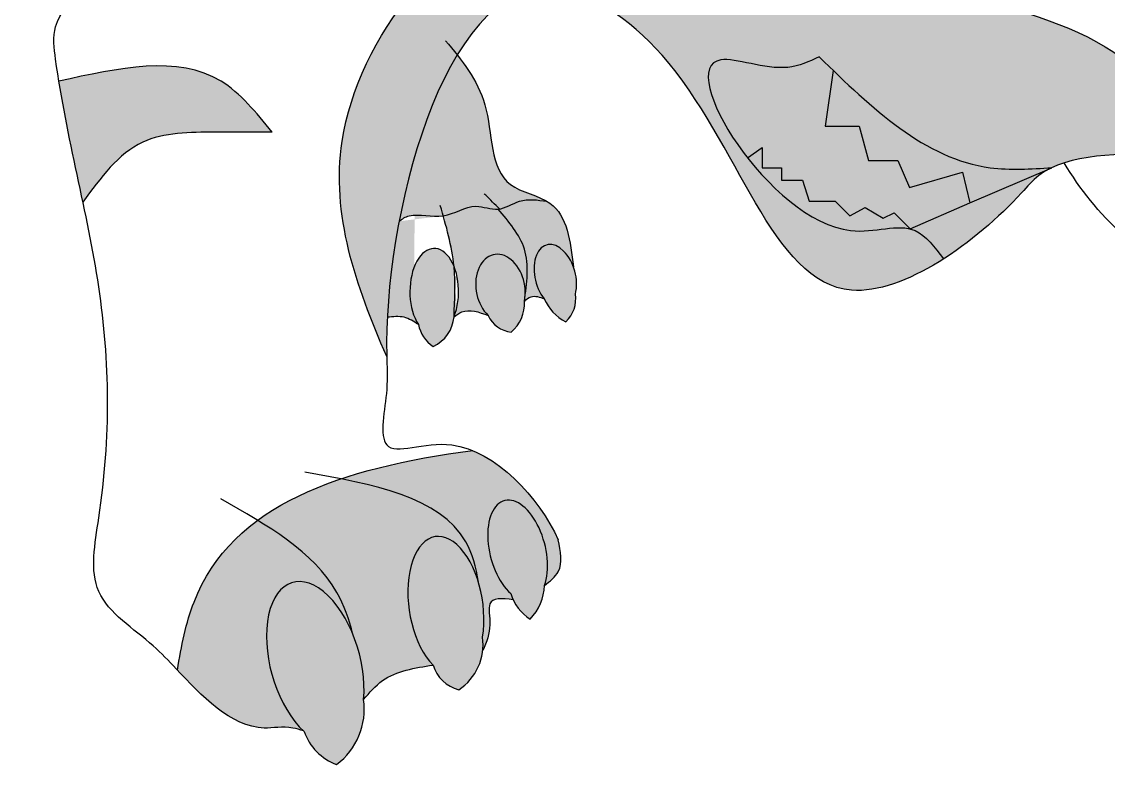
# Model space of a CAD drawing. Header units: millimetres. Extents: x 349 to 37728, y 366 to 37744.
# Drawn here: x 15673 to 25191, y 9372 to 16098 of the extents above; entities that cross this region are included whole.
import ezdxf

# ---------------------------------------------------------------- set-up
doc = ezdxf.new("R2010")
doc.units = ezdxf.units.MM
picture_1 = doc.add_image_def('image1.png', size_in_pixel=(300, 300))

msp = doc.modelspace()

# ---------------------------------------------------------------- hatches: boundary and pattern name
at = {"lineweight": 50}
h = msp.add_hatch(color=256, dxfattribs=at)
h.set_gradient(color1=(255, 255, 255), color2=(199, 200, 202), name='INVCYLINDER')
edge = h.paths.add_edge_path()
edge.add_spline(control_points=[(17045.8477611517, 17467.32955103813), (16802.6684539089, 17547.90023828572), (16292.58581444204, 17721.25067560729), (15819.11898275378, 17979.09761717309), (15570.64817313874, 18114.41319587829)], knot_values=[0, 0, 0, 0, 766.8747826662171, 1613.760858102874, 1613.760858102874, 1613.760858102874, 1613.760858102874], degree=3, periodic=0)
edge.add_spline(control_points=[(15570.64817313873, 18114.41319587829), (15587.85047883934, 17943.69433206815), (15606.07863698057, 17558.79867043293), (15551.03343436142, 17301.46111073834), (15521.39186010326, 17162.88608472055)], knot_values=[4069.728373672103, 4069.728373672103, 4069.728373672103, 4069.728373672103, 4462.027873307473, 4919.772514531456, 4919.772514531456, 4919.772514531456, 4919.772514531456], degree=3, periodic=0)
edge.add_spline(control_points=[(15521.39186010326, 17162.88608472055), (15536.91761691008, 17171.90068509181), (15823.16473588758, 17309.0688321868), (16376.62125796345, 16979.09957492242), (16371.85383350287, 16706.78418273136), (16371.22231334946, 16698.29164398894)], knot_values=[58076.2049082225, 58076.2049082225, 58076.2049082225, 58076.2049082225, 58131.76983779391, 59056.91797419848, 59086.82322448037, 59086.82322448037, 59086.82322448037, 59086.82322448037], degree=3, periodic=0)
edge.add_spline(control_points=[(16371.22231334946, 16698.29164398895), (16605.02844666787, 16953.59531182471), (16838.83457998627, 17208.89897966047), (17045.8477611517, 17467.32955103813)], knot_values=[0, 0, 0, 0, 949.8341543652666, 949.8341543652666, 949.8341543652666, 949.8341543652666], degree=3, periodic=0)
edge = h.paths.add_edge_path()
edge.add_spline(control_points=[(15521.39186010326, 17162.88608472055), (15551.03343436142, 17301.46111073834), (15606.07863698057, 17558.79867043293), (15587.85047883934, 17943.69433206815), (15570.64817313873, 18114.41319587829)], knot_values=[4069.728373672102, 4069.728373672102, 4069.728373672102, 4069.728373672102, 4527.473014896085, 4919.772514531455, 4919.772514531455, 4919.772514531455, 4919.772514531455], degree=3, periodic=0)
edge.add_spline(control_points=[(15570.64817313873, 18114.41319587829), (15536.0862753464, 18457.4118627385), (15466.04247726689, 18772.50773012736), (15415.79874329766, 18783.30006630838)], knot_values=[3281.542449856951, 3281.542449856951, 3281.542449856951, 3281.542449856951, 4069.728373672098, 4069.728373672098, 4069.728373672098, 4069.728373672103], degree=3, periodic=0)
edge.add_spline(control_points=[(15415.79874329766, 18783.30006630838), (15341.13369635608, 18799.33809182732), (15254.45266375308, 16961.52483234999), (14593.86246254713, 16250.39729961708), (14169.05836741304, 15793.09428858837)], knot_values=[0, 0, 0, 5.002220859751105e-12, 1171.289121074991, 3281.542449856956, 3281.542449856956, 3281.542449856956, 3281.542449856956], degree=3, periodic=0)
edge.add_spline(control_points=[(14169.05836741306, 15793.09428858838), (14576.29432646075, 16166.30142813087), (15025.75729815121, 16491.32380057336), (15420.24560447258, 17104.15831480219), (15521.39186010326, 17162.88608472055)], knot_values=[59086.82322448036, 59086.82322448036, 59086.82322448036, 59086.82322448036, 60714.75997782456, 61076.7509996124, 61076.7509996124, 61076.7509996124, 61076.7509996124], degree=3, periodic=0)
at = {"lineweight": 30}
h = msp.add_hatch(color=256, dxfattribs=at)
edge = h.paths.add_edge_path()
edge.add_spline(control_points=[(26686.14193934051, 15755.47579764318), (26805.96055131879, 15839.83745245358), (27253.49531277631, 16094.57403658064), (26563.78249347227, 16452.82138699681), (26189.62110090795, 16750.10123986745), (26141.46341396831, 16790.72966121804)], knot_values=[30805.1235718874, 30805.1235718874, 30805.1235718874, 30805.1235718874, 31186.01352742439, 32148.65123241832, 32298.90133832307, 32298.90133832307, 32298.90133832307, 32298.90133832307], degree=3, periodic=0)
edge.add_spline(control_points=[(25113.49938000659, 18330.59364796934), (25334.54157952969, 17815.15074905459), (25574.77979175464, 17268.81452033158), (26141.46341396831, 16790.72966121804)], knot_values=[29037.09276179461, 29037.09276179461, 29037.09276179461, 29037.09276179461, 30805.1235718874, 30805.1235718874, 30805.1235718874, 30805.1235718874], degree=3, periodic=0)
edge.add_spline(control_points=[(26141.46341396831, 16790.72966121803), (26112.4831854925, 16531.55405982856), (26095.53023006054, 16074.14107519072), (26338.36447467845, 15686.87188706691), (26458.475258708, 15517.81757288296)], knot_values=[244.0479076536673, 244.0479076536673, 244.0479076536673, 244.0479076536673, 998.1003075933986, 1602.554722463693, 1602.554722463693, 1602.554722463693, 1602.554722463693], degree=3, periodic=0)
edge.add_spline(control_points=[(26458.475258708, 15517.81757288296), (26497.04763201024, 15611.15719309618), (26589.28913508686, 15687.28386397809), (26686.14193934051, 15755.47579764318)], knot_values=[32298.90133832306, 32298.90133832306, 32298.90133832306, 32298.90133832306, 32606.78556178989, 32606.78556178989, 32606.78556178989, 32606.78556178989], degree=3, periodic=0)
at = {"lineweight": 50}
h = msp.add_hatch(color=256, dxfattribs=at)
h.set_gradient(color1=(255, 255, 255), color2=(199, 200, 202), name='INVCYLINDER')
edge = h.paths.add_edge_path()
edge.add_spline(control_points=[(26085.63096056235, 14987.18264432627), (25805.67751401385, 15331.85358563246), (25183.34080342311, 16043.70406897045), (23059.52723206278, 16464.77962017184), (20401.79858038241, 18151.36936153268), (18076.659190079, 15300.43837257401), (18597.4656749217, 13786.45384411611), (18870.20629055068, 13165.78728290968)], knot_values=[445.3951508605005, 445.3951508605005, 445.3951508605005, 445.3951508605005, 1732.398064122857, 3223.038741589844, 6844.383510235635, 9612.246496555603, 11551.58315859253, 11551.58315859253, 11551.58315859253, 11551.58315859253], degree=3, periodic=0)
edge.add_spline(control_points=[(18870.20629055068, 13165.78728290969), (18870.10644241257, 13169.41648500197), (18867.30596074957, 13276.12578607026), (18869.10831933844, 13391.13416895034), (18875.0959749917, 13507.70655070942)], knot_values=[43663.02130707543, 43663.02130707543, 43663.02130707543, 43663.02130707543, 43674.162146683, 43989.84748344454, 43989.84748344454, 43989.84748344454, 43989.84748344454], degree=3, periodic=0)
edge.add_spline(control_points=[(18875.0959749917, 13507.70655070942), (18888.53001628141, 13769.25101493372), (18923.34146174833, 14058.40309511202), (18978.99215032564, 14349.65488262775)], knot_values=[42954.74245902549, 42954.74245902549, 42954.74245902549, 42954.74245902549, 43663.02130707544, 43663.02130707544, 43663.02130707544, 43663.02130707544], degree=3, periodic=0)
edge.add_spline(control_points=[(18978.99215032564, 14349.65488262775), (19080.27806652333, 14879.74183926559), (19250.59415835809, 15416.78409488053), (19486.69592543441, 15806.99791315922)], knot_values=[41665.65379036459, 41665.65379036459, 41665.65379036459, 41665.65379036459, 42954.74245902548, 42954.74245902548, 42954.74245902548, 42954.74245902548], degree=3, periodic=0)
edge.add_spline(control_points=[(19486.69592543441, 15806.99791315922), (19709.32975920555, 16174.95279731634), (20249.54385803301, 16631.13829867761), (21840.19526922753, 15560.97798961671), (22332.37517074259, 13384.50687562765), (23469.11055313399, 13841.91558196408), (23746.99045965903, 14019.56826441007)], knot_values=[35785.73537727617, 35785.73537727617, 35785.73537727617, 35785.73537727617, 37001.29066908445, 38121.53713670625, 40765.15041940283, 41665.65379036459, 41665.65379036459, 41665.65379036459, 41665.65379036459], degree=3, periodic=0)
edge.add_spline(control_points=[(23746.99045965903, 14019.56826441006), (23670.2798039746, 14122.80323697227), (23582.5534514751, 14240.86281438646), (23470.96919058319, 14278.71301680574), (23456.60622948033, 14282.39599399598)], knot_values=[3274.544397646236, 3274.544397646236, 3274.544397646236, 3274.544397646236, 3625.798893328192, 3676.239252556555, 3676.239252556555, 3676.239252556555, 3676.239252556555], degree=3, periodic=0)
edge.add_spline(control_points=[(23456.60622948033, 14282.39599399598), (23310.19486292475, 14319.93906882255), (22829.58321757105, 14126.50840799681), (22277.67343220931, 14590.560489394), (22031.58257305487, 14904.40628255076)], knot_values=[1923.669423435625, 1923.669423435625, 1923.669423435625, 1923.669423435625, 2437.84208402384, 3274.544397646236, 3274.544397646236, 3274.544397646236, 3274.544397646236], degree=3, periodic=0)
edge.add_spline(control_points=[(22031.58257305487, 14904.40628255076), (21724.85539604085, 15295.58307994773), (21477.47436696368, 15972.40764091397), (22304.22621699802, 15625.32368611989), (22570.42478109823, 15749.21156793349), (22658.26117234086, 15790.09031757657)], knot_values=[0, 0, 0, 0, 1042.864166268975, 1633.033914417893, 1923.669423435625, 1923.669423435625, 1923.669423435625, 1923.669423435625], degree=3, periodic=0)
edge.add_spline(control_points=[(22658.26117234086, 15790.09031757657), (22699.0435257781, 15750.6102661979), (22739.82587921535, 15711.13021481924), (22780.68371823871, 15671.90545860835)], knot_values=[0, 0, 0, 0, 157.3674037546273, 157.3674037546273, 157.3674037546273, 157.3674037546273], degree=3, periodic=0)
edge.add_spline(control_points=[(22780.68371823871, 15671.90545860835), (23203.37595922594, 15266.1081746287), (23776.87207396173, 14762.23735113564), (24512.82969100798, 14807.81760330654), (24695.98594599314, 14819.16106670108)], knot_values=[157.3674037546273, 157.3674037546273, 157.3674037546273, 157.3674037546273, 1785.402124664567, 2324.808795726108, 2324.808795726108, 2324.808795726108, 2324.808795726108], degree=3, periodic=0)
edge.add_spline(control_points=[(24695.98594599314, 14819.16106670108), (24729.7336850776, 14835.22628750862), (24765.58874014601, 14849.12431230056), (24803.18425714392, 14861.17422370297)], knot_values=[34516.77571908676, 34516.77571908676, 34516.77571908676, 34516.77571908676, 34624.04604821897, 34624.04604821897, 34624.04604821897, 34624.04604821897], degree=3, periodic=0)
edge.add_spline(control_points=[(24803.18425714392, 14861.17422370297), (25178.89275659765, 14981.59427622681), (25728.41913464401, 14917.44542590835), (26085.63096056235, 14987.18264432627)], knot_values=[33444.77624647904, 33444.77624647904, 33444.77624647904, 33444.77624647904, 34516.77571908676, 34516.77571908676, 34516.77571908676, 34516.77571908676], degree=3, periodic=0)
at = {"lineweight": 30}
h = msp.add_hatch(color=256, dxfattribs=at)
h.set_gradient(color1=(205, 32, 39), color2=(237, 31, 36), tint=1)
edge = h.paths.add_edge_path()
edge.add_spline(control_points=[(22780.68371823871, 15671.90545860835), (22739.82587921535, 15711.13021481924), (22699.0435257781, 15750.6102661979), (22658.26117234086, 15790.09031757657)], knot_values=[0, 0, 0, 0, 157.3674037546273, 157.3674037546273, 157.3674037546273, 157.3674037546273], degree=3, periodic=0)
edge.add_spline(control_points=[(22658.26117234086, 15790.09031757657), (22570.42478109823, 15749.21156793349), (22304.22621699802, 15625.32368611989), (21477.47436696368, 15972.40764091397), (21724.85539604085, 15295.58307994773), (22031.58257305487, 14904.40628255076)], knot_values=[0, 0, 0, 0, 290.6355090177316, 880.8052571666497, 1923.669423435625, 1923.669423435625, 1923.669423435625, 1923.669423435625], degree=3, periodic=0)
edge.add_line((22031.58257305487, 14904.40628255076), (22158.61575269597, 14996.83439657193))
edge.add_line((22158.61575269597, 14996.83439657193), (22158.61575269597, 14817.03749880996))
edge.add_line((22158.61575269597, 14817.03749880996), (22329.22505264531, 14817.03749880996))
edge.add_line((22329.22505264531, 14817.03749880996), (22329.22505264531, 14708.53933333782))
edge.add_line((22329.22505264531, 14708.53933333782), (22512.24250966188, 14708.53933333782))
edge.add_line((22512.24250966188, 14708.53933333782), (22571.18030248954, 14525.6425625869))
edge.add_line((22571.18030248954, 14525.6425625869), (22797.62554664807, 14525.6425625869))
edge.add_line((22797.62554664807, 14525.6425625869), (22926.3142580346, 14396.95385120037))
edge.add_line((22926.3142580346, 14396.95385120037), (23061.29469006327, 14469.84345632773))
edge.add_line((23061.29469006327, 14469.84345632773), (23219.49621424206, 14376.84509094348))
edge.add_line((23219.49621424206, 14376.84509094348), (23315.6579063264, 14423.34431714991))
edge.add_line((23315.6579063264, 14423.34431714991), (23456.60622948033, 14282.39599399598))
edge.add_line((23456.60622948033, 14282.39599399598), (23979.48382376463, 14510.142762499))
edge.add_line((23979.48382376463, 14510.142762499), (23914.34195240336, 14779.83815265627))
edge.add_line((23914.34195240336, 14779.83815265627), (23449.04349766741, 14646.54048110075))
edge.add_line((23449.04349766741, 14646.54048110075), (23346.67791769781, 14882.13639809325))
edge.add_line((23346.67791769781, 14882.13639809325), (23089.21266216787, 14882.13639809325))
edge.add_line((23089.21266216787, 14882.13639809325), (23008.56097576924, 15182.83121436906))
edge.add_line((23008.56097576924, 15182.83121436906), (22710.76997236418, 15182.83121436906))
edge.add_line((22710.76997236418, 15182.83121436906), (22780.68371823871, 15671.90545860835))
h = msp.add_hatch(color=256, dxfattribs=at)
edge = h.paths.add_edge_path()
edge.add_spline(control_points=[(17866.09676085193, 15130.97935297657), (17726.90151412815, 15302.47937374618), (17273.97437498687, 15860.52295352438), (16520.50524610908, 15692.99398561811), (15998.59504190015, 15576.95064090789)], knot_values=[0, 0, 0, 0, 630.6986438214631, 2052.229074841937, 2052.229074841937, 2052.229074841937, 2052.229074841937], degree=3, periodic=0)
edge.add_spline(control_points=[(15998.59504190015, 15576.95064090789), (16056.9954465341, 15216.46117944576), (16135.90599955785, 14865.59511372729), (16209.10502035009, 14518.17532594503)], knot_values=[55777.96986631431, 55777.96986631431, 55777.96986631431, 55777.96986631431, 56850.3025836293, 56850.3025836293, 56850.3025836293, 56850.3025836293], degree=3, periodic=0)
edge.add_spline(control_points=[(16209.10502035009, 14518.17532594504), (16363.91793468134, 14730.45291151795), (16652.24147644842, 15125.79864591315), (17326.99408392298, 15131.88867875266), (17701.6897329591, 15131.25666480348), (17866.09676085193, 15130.97935297657)], knot_values=[0, 0, 0, 0, 741.2475758391557, 1380.49934216033, 1880.276659661935, 1880.276659661935, 1880.276659661935, 1880.276659661935], degree=3, periodic=0)
at = {"lineweight": 50}
h = msp.add_hatch(color=256, dxfattribs=at)
h.set_gradient(color1=(205, 105, 40), color2=(147, 149, 152))
edge = h.paths.add_edge_path()
edge.add_spline(control_points=[(20273.1603497762, 14524.75843867286), (20175.21653095332, 14582.21712881193), (19758.85181272498, 14658.23677500812), (19818.27266599656, 15335.9301764436), (19589.90780349888, 15676.78400076379), (19486.69592543438, 15806.99791315921)], knot_values=[161.2766923322249, 161.2766923322249, 161.2766923322249, 161.2766923322249, 510.9426252226938, 1245.361390121295, 1743.052698360343, 1743.052698360343, 1743.052698360343, 1743.052698360343], degree=3, periodic=0)
edge.add_spline(control_points=[(19486.69592543441, 15806.99791315922), (19250.59415835809, 15416.78409488053), (19080.27806652333, 14879.74183926559), (18978.99215032564, 14349.65488262775)], knot_values=[41665.65379036459, 41665.65379036459, 41665.65379036459, 41665.65379036459, 42954.74245902548, 42954.74245902548, 42954.74245902548, 42954.74245902548], degree=3, periodic=0)
edge.add_spline(control_points=[(18978.99215032564, 14349.65488262775), (19006.16696554432, 14371.9064921584), (19114.93792146063, 14433.58651228572), (19265.90668787789, 14381.4182086419), (19365.56778004448, 14396.85838520755)], knot_values=[239.2597031635836, 239.2597031635836, 239.2597031635836, 239.2597031635836, 348.9043359045525, 646.7088331231695, 646.7088331231695, 646.7088331231695, 646.7088331231705], degree=3, periodic=0)
edge.add_spline(control_points=[(19365.56778004448, 14396.85838520755), (19465.47509520588, 14412.33670832), (19612.97712028731, 14526.98926240328), (19782.83168328782, 14450.36087110234), (19845.66713764288, 14456.07944238666)], knot_values=[646.7088331231695, 646.7088331231695, 646.7088331231695, 646.7088331231705, 945.2490870305896, 1140.530182642545, 1140.53018264255, 1140.53018264255, 1140.53018264255], degree=3, periodic=0)
edge.add_spline(control_points=[(19845.66713764288, 14456.07944238666), (19849.66871645063, 14456.4436207617), (19853.652721037, 14456.95388600909), (19857.62116376011, 14457.59530100414)], knot_values=[1140.530182642545, 1140.53018264255, 1140.53018264255, 1140.53018264255, 1152.966357438715, 1152.966357438715, 1152.966357438715, 1152.966357438715], degree=3, periodic=0)
edge.add_spline(control_points=[(19857.62116376011, 14457.59530100414), (19917.35129538367, 14467.24941591846), (20045.6399891999, 14557.10078176306), (20191.31001508232, 14536.39358024881), (20273.1603497762, 14524.75843867286)], knot_values=[1152.966357438715, 1152.966357438715, 1152.966357438715, 1152.966357438715, 1340.14667206018, 1580.210061815784, 1580.210061815784, 1580.210061815784, 1580.210061815784], degree=3, periodic=0)
at = {"lineweight": 50, "true_color": 0xffffff}
h = msp.add_hatch(color=7, dxfattribs=at)
edge = h.paths.add_edge_path()
edge.add_spline(control_points=[(24695.98594599314, 14819.16106670108), (24512.82969100798, 14807.81760330654), (23776.87207396173, 14762.23735113564), (23203.37595922594, 15266.1081746287), (22780.68371823871, 15671.90545860835)], knot_values=[157.3674037546275, 157.3674037546275, 157.3674037546275, 157.3674037546275, 696.7740748161682, 2324.808795726108, 2324.808795726108, 2324.808795726108, 2324.808795726108], degree=3, periodic=0)
edge.add_line((22780.68371823871, 15671.90545860835), (22710.76997236418, 15182.83121436906))
edge.add_line((22710.76997236418, 15182.83121436906), (23008.56097576924, 15182.83121436906))
edge.add_line((23008.56097576924, 15182.83121436906), (23089.21266216787, 14882.13639809325))
edge.add_line((23089.21266216787, 14882.13639809325), (23346.67791769781, 14882.13639809325))
edge.add_line((23346.67791769781, 14882.13639809325), (23449.04349766741, 14646.54048110075))
edge.add_line((23449.04349766741, 14646.54048110075), (23914.34195240336, 14779.83815265627))
edge.add_line((23914.34195240336, 14779.83815265627), (23979.48382376463, 14510.142762499))
edge.add_line((23979.48382376463, 14510.142762499), (24695.98594599314, 14819.16106670108))
edge = h.paths.add_edge_path()
edge.add_line((23315.6579063264, 14423.34431714991), (23219.49621424206, 14376.84509094348))
edge.add_line((23219.49621424206, 14376.84509094348), (23061.29469006327, 14469.84345632773))
edge.add_line((23061.29469006327, 14469.84345632773), (22926.3142580346, 14396.95385120037))
edge.add_line((22926.3142580346, 14396.95385120037), (22797.62554664807, 14525.6425625869))
edge.add_line((22797.62554664807, 14525.6425625869), (22571.18030248954, 14525.6425625869))
edge.add_line((22571.18030248954, 14525.6425625869), (22512.24250966188, 14708.53933333782))
edge.add_line((22512.24250966188, 14708.53933333782), (22329.22505264531, 14708.53933333782))
edge.add_line((22329.22505264531, 14708.53933333782), (22329.22505264531, 14817.03749880996))
edge.add_line((22329.22505264531, 14817.03749880996), (22158.61575269597, 14817.03749880996))
edge.add_line((22158.61575269597, 14817.03749880996), (22158.61575269597, 14996.83439657193))
edge.add_line((22158.61575269597, 14996.83439657193), (22031.58257305487, 14904.40628255076))
edge.add_spline(control_points=[(22031.58257305487, 14904.40628255076), (22277.67343220931, 14590.560489394), (22829.58321757105, 14126.50840799681), (23310.19486292475, 14319.93906882255), (23456.60622948033, 14282.39599399598)], knot_values=[1923.669423435625, 1923.669423435625, 1923.669423435625, 1923.669423435625, 2760.371737058022, 3274.544397646236, 3274.544397646236, 3274.544397646236, 3274.544397646236], degree=3, periodic=0)
edge.add_line((23456.60622948033, 14282.39599399598), (23315.6579063264, 14423.34431714991))
at = {"lineweight": 30}
h = msp.add_hatch(color=256, dxfattribs=at)
edge = h.paths.add_edge_path()
edge.add_spline(control_points=[(23746.99045965903, 14019.56826441007), (23999.27213287006, 14180.85562245755), (24305.93986261971, 14448.01882005109), (24554.75186017123, 14739.50385768123), (24654.7615423098, 14799.53666619905), (24695.98594599314, 14819.16106670108)], knot_values=[34624.04604821897, 34624.04604821897, 34624.04604821897, 34624.04604821897, 35441.59525499449, 35654.69977396292, 35785.73537727618, 35785.73537727618, 35785.73537727618, 35785.73537727618], degree=3, periodic=0)
edge.add_line((24695.98594599316, 14819.16106670109), (23979.48382376462, 14510.142762499))
edge.add_line((23979.48382376462, 14510.142762499), (23456.60622948033, 14282.39599399598))
edge.add_spline(control_points=[(23456.60622948033, 14282.39599399598), (23470.96919058319, 14278.71301680574), (23582.5534514751, 14240.86281438646), (23670.2798039746, 14122.80323697227), (23746.99045965903, 14019.56826441006)], knot_values=[3274.544397646236, 3274.544397646236, 3274.544397646236, 3274.544397646236, 3324.984756874599, 3676.239252556556, 3676.239252556556, 3676.239252556556, 3676.239252556556], degree=3, periodic=0)
at = {"lineweight": 50}
h = msp.add_hatch(color=256, dxfattribs=at)
h.set_gradient(color1=(255, 255, 255), color2=(199, 200, 202), name='INVCYLINDER')
edge = h.paths.add_edge_path()
edge.add_spline(control_points=[(19459.52276288429, 13953.93032833113), (19444.69135149947, 14103.4035333858), (19407.07437285667, 14250.34688852838), (19365.56778004448, 14396.85838520752)], knot_values=[442.646315666057, 442.646315666057, 442.646315666057, 442.6463156660702, 896.0060639015726, 896.0060639015726, 896.0060639015726, 896.0060639015726], degree=3, periodic=0)
edge.add_spline(control_points=[(19365.56778004448, 14396.85838520755), (19265.90668787789, 14381.4182086419), (19114.93792146063, 14433.58651228572), (19006.16696554432, 14371.9064921584), (18978.99215032564, 14349.65488262775)], knot_values=[239.2597031635836, 239.2597031635846, 239.2597031635846, 239.2597031635846, 537.0642003822015, 646.7088331231705, 646.7088331231705, 646.7088331231705, 646.7088331231705], degree=3, periodic=0)
edge.add_spline(control_points=[(18978.99215032564, 14349.65488262775), (18923.34146174833, 14058.40309511202), (18888.53001628141, 13769.25101493372), (18875.0959749917, 13507.70655070942)], knot_values=[42954.74245902548, 42954.74245902548, 42954.74245902548, 42954.74245902548, 43663.02130707543, 43663.02130707543, 43663.02130707543, 43663.02130707543], degree=3, periodic=0)
edge.add_spline(control_points=[(18875.0959749917, 13507.70655070942), (18925.61132542201, 13513.38207353816), (19023.91233997582, 13524.4264322813), (19106.91540333947, 13470.99504294198), (19147.26449358152, 13445.02120700336)], knot_values=[0, 0, 0, 0, 147.5062127255078, 287.0416663527238, 287.0416663527238, 287.0416663527238, 287.0416663527238], degree=3, periodic=0)
edge.add_ellipse((19286.32194826876, 13732.6071704981), major_axis=(0, 379.2983325178829), ratio=0.5622831569592155, start_angle=305.6975724704398, end_angle=499.3062256902203, ccw=False)
edge = h.paths.add_edge_path()
edge.add_spline(control_points=[(20082.50645725537, 13696.48044308814), (20101.62884813648, 13839.53154029131), (20129.18705922896, 14124.63732181162), (19940.67425796475, 14345.01366170694), (19845.66713764288, 14456.07944238666)], knot_values=[47.08825972036789, 47.08825972036789, 47.08825972036789, 47.08825972036789, 459.0557890551991, 877.6383632236929, 877.6383632236929, 877.6383632236929, 877.6383632236929], degree=3, periodic=0)
edge.add_spline(control_points=[(19845.66713764288, 14456.07944238666), (19782.83168328782, 14450.36087110234), (19612.97712028731, 14526.98926240328), (19465.47509520588, 14412.33670832), (19365.56778004448, 14396.85838520755)], knot_values=[646.7088331231694, 646.7088331231694, 646.7088331231694, 646.7088331231746, 841.98992873513, 1140.530182642549, 1140.53018264255, 1140.53018264255, 1140.53018264255], degree=3, periodic=0)
edge.add_spline(control_points=[(18978.99215032564, 14349.65488262775), (19006.16696554432, 14371.9064921584), (19114.93792146063, 14433.58651228572), (19265.90668787789, 14381.4182086419), (19365.56778004448, 14396.85838520755)], knot_values=[239.2597031635836, 239.2597031635836, 239.2597031635836, 239.2597031635836, 348.9043359045525, 646.7088331231695, 646.7088331231695, 646.7088331231695, 646.7088331231705], degree=3, periodic=0)
edge.add_spline(control_points=[(19365.56778004448, 14396.85838520752), (19407.07437285667, 14250.34688852838), (19444.69135149947, 14103.4035333858), (19459.52276288429, 13953.93032833113)], knot_values=[442.646315666057, 442.646315666057, 442.646315666057, 442.646315666057, 896.0060639015594, 896.0060639015726, 896.0060639015726, 896.0060639015726], degree=3, periodic=0)
edge.add_ellipse((19286.32194826876, 13732.6071704981), major_axis=(0, 379.2983325178829), ratio=0.5622831569592155, start_angle=234.30242752953302, end_angle=305.6975724704398, ccw=False)
edge.add_spline(control_points=[(19459.52276288424, 13511.28401266493), (19481.43612880441, 13527.92625275075), (19567.50316151972, 13593.2903883719), (19677.09631674059, 13553.82158969589), (19758.78616407532, 13524.40186789091)], knot_values=[0, 0, 0, 0, 79.9054392678796, 313.8369559770427, 313.8369559770427, 313.8369559770427, 313.8369559770427], degree=3, periodic=0)
edge.add_ellipse((19866.60213738899, 13762.21461709667), major_axis=(-56.23918005740682, 295.8109045564404), ratio=0.7079930737805401, start_angle=249.6113213560605, end_angle=495.1547438069195, ccw=False)
edge = h.paths.add_edge_path()
edge.add_spline(control_points=[(20505.09173212425, 13950.71847578473), (20479.11516121243, 14174.61723752184), (20451.70255739449, 14410.89353710198), (20282.35208622839, 14519.36611128565), (20273.1603497762, 14524.75843867286)], knot_values=[1743.052698360344, 1743.052698360344, 1743.052698360344, 1743.052698360344, 2336.649130012453, 2369.464239123654, 2369.464239123654, 2369.464239123654, 2369.464239123654], degree=3, periodic=0)
edge.add_spline(control_points=[(20273.1603497762, 14524.75843867286), (20191.31001508232, 14536.39358024881), (20045.6399891999, 14557.10078176306), (19917.35129538367, 14467.24941591846), (19857.62116376011, 14457.59530100414)], knot_values=[1152.966357438715, 1152.966357438715, 1152.966357438715, 1152.966357438715, 1393.029747194319, 1580.210061815784, 1580.210061815784, 1580.210061815784, 1580.210061815784], degree=3, periodic=0)
edge.add_spline(control_points=[(19724.36823695573, 14590.84822780852), (19728.53676637509, 14586.67969838916), (19772.9544086432, 14542.26205612102), (19817.37205091133, 14497.8444138529), (19857.62116376011, 14457.59530100414)], knot_values=[0, 0, 0, 0, 17.68557252000736, 188.4480963126584, 188.4480963126584, 188.4480963126584, 188.4480963126584], degree=3, periodic=0)
edge.add_spline(control_points=[(19857.62116376011, 14457.59530100414), (19853.652721037, 14456.95388600909), (19849.66871645063, 14456.4436207617), (19845.66713764288, 14456.07944238666)], knot_values=[1140.530182642545, 1140.530182642545, 1140.530182642545, 1140.530182642545, 1152.96635743871, 1152.96635743871, 1152.96635743871, 1152.966357438715], degree=3, periodic=0)
edge.add_spline(control_points=[(19845.66713764288, 14456.07944238666), (19940.67425796475, 14345.01366170694), (20129.18705922896, 14124.63732181162), (20101.62884813648, 13839.53154029131), (20082.50645725537, 13696.48044308814)], knot_values=[47.08825972036789, 47.08825972036789, 47.08825972036789, 47.08825972036789, 465.6708338888617, 877.6383632236929, 877.6383632236929, 877.6383632236929, 877.6383632236929], degree=3, periodic=0)
edge.add_ellipse((19866.60213738899, 13762.21461709667), major_axis=(-56.23918005740682, 295.8109045564404), ratio=0.7079930737805401, start_angle=239.7078049090432, end_angle=249.6113213560605, ccw=False)
edge.add_spline(control_points=[(20075.80685335565, 13647.38515051868), (20094.63586362006, 13664.38433737756), (20144.25803720368, 13709.18417492858), (20209.60874856266, 13684.5717425792), (20250.16229514426, 13669.29843642826)], knot_values=[0, 0, 0, 0, 71.64527661185745, 188.8147227366579, 188.8147227366579, 188.8147227366579, 188.8147227366579], degree=3, periodic=0)
edge.add_ellipse((20346.75332807215, 13865.85677582637), major_axis=(-75.19140817027393, 276.271224125999), ratio=0.6175842198168042, start_angle=278.0916278361122, end_angle=485.0162692120422, ccw=False)
at = {"lineweight": 30}
h = msp.add_hatch(color=256, dxfattribs=at)
h.set_gradient(color1=(205, 32, 39), color2=(237, 31, 36), tint=1)
edge = h.paths.add_edge_path()
edge.add_ellipse((11396.51765860398, 12983.93400563058), major_axis=(0, 529.6629873514175), ratio=0.6749741555958171, start_angle=213.9428039876321, end_angle=500.4312965294715)
edge.add_arc((11612.23016654529, 12601.09906335491), 444.1770888974593, 183.2861927581121, 236.8002854378097)
edge.add_arc((11285.61026728847, 12528.94854654044), 310.9183927060758, 285.5607039886665, 362.8721785404863)
edge = h.paths.add_edge_path()
edge.add_ellipse((12511.51177999717, 12886.15959271175), major_axis=(-177.4900836607259, 468.5749883547086), ratio=0.6772071906656948, start_angle=214.4030225292739, end_angle=499.0114316494923)
edge.add_spline(control_points=[(12437.35406938263, 12453.62163775953), (12447.85937094973, 12447.85868900435), (12458.36261701059, 12442.07262833088), (12468.86586307145, 12436.2865676574)], knot_values=[878.9581899584126, 878.9581899584126, 878.9581899584126, 878.9581899584126, 913.1659301435641, 913.1659301435641, 913.1659301435641, 913.1659301435641], degree=3, periodic=0)
edge.add_arc((12888.72588854335, 12699.24210816128), 495.4069612661445, 212.0586400077809, 257.0351480939968)
edge.add_arc((12342.33374896223, 12471.02181690832), 504.2208507284124, 329.6783676890493, 371.0263025063148)
edge = h.paths.add_edge_path()
edge.add_ellipse((13499.31842906926, 13034.4786506625), major_axis=(-189.5630365123238, 514.2738458264075), ratio=0.607098893029102, start_angle=201.2572535578802, end_angle=510.7166092084873, ccw=False)
edge.add_spline(control_points=[(13511.94376565669, 12529.63253897774), (13514.13555913118, 12528.75206292461), (13516.32736007565, 12527.87135717125), (13518.51916102012, 12526.99065141789)], knot_values=[695.9489037236546, 695.9489037236546, 695.9489037236546, 695.9489037236546, 702.6550154524565, 702.6550154524565, 702.6550154524565, 702.6550154524565], degree=3, periodic=0)
edge.add_arc((14029.57258296056, 12827.22167429877), 592.717696021591, 210.4331637058459, 239.5668362941539)
edge.add_arc((13347.01189155528, 12513.64453482351), 430.317159279346, 332.6832905504843, 368.482541967326)
edge.add_spline(control_points=[(13772.62174903325, 12577.11978029628), (13778.14704108057, 12583.71780473509), (13783.67233312789, 12590.31582917389), (13789.17943109854, 12596.91920014453)], knot_values=[0, 0, 0, 0, 24.66507891924901, 24.66507891924901, 24.66507891924901, 24.66507891924901], degree=3, periodic=0)
edge = h.paths.add_edge_path()
edge.add_ellipse((18244.055628807, 10480.34025152339), major_axis=(-198.3820422225955, 703.818202282077), ratio=0.5378819278024363, start_angle=281.8942602439731, end_angle=498.4998286455283)
edge.add_ellipse((18244.055628807, 10480.34025152339), major_axis=(-198.3820422225955, 703.818202282077), ratio=0.5378819278024363, start_angle=498.4998286455283, end_angle=499.0340648909606)
edge.add_arc((18601.38316473188, 10040.39100187231), 483.4815947597568, 199.5090105100903, 249.4077608355023)
edge.add_arc((18065.55601691773, 10073.14743493002), 607.7469638575075, 307.0033332450915, 368.0010088502373)
edge.add_ellipse((18244.055628807, 10480.34025152339), major_axis=(-198.3820422225955, 703.818202282077), ratio=0.5378819278024363, start_angle=234.4312205584707, end_angle=281.8942602439731)
edge = h.paths.add_edge_path()
edge.add_ellipse((19388.43250241914, 10980.21070440901), major_axis=(-91.76443640351192, 606.044251419533), ratio=0.5285577002103956, start_angle=238.4878340441988, end_angle=285.1625985479128)
edge.add_ellipse((19388.43250241914, 10980.21070440901), major_axis=(-91.76443640351192, 606.044251419533), ratio=0.5285577002103956, start_angle=285.1625985479128, end_angle=504.3303483472761)
edge.add_arc((19583.03002049292, 10554.27004671859), 321.1141478212182, 197.1498793508334, 255.1977455877038)
edge.add_arc((19241.6997195903, 10638.72671378432), 472.4287157379242, 303.2879127247593, 368.0389118683436)
edge = h.paths.add_edge_path()
edge.add_ellipse((20016.82717919128, 11464.64534242839), major_axis=(-113.6155648446339, 436.8105901392837), ratio=0.540743382330773, start_angle=217.835134653653, end_angle=500.9572622542076)
edge.add_arc((20359.86917803347, 11216.99721757787), 424.0997479904908, 197.894538478029, 236.7068041067477)
edge.add_arc((19808.6670494335, 11170.46763687601), 442.9702558249412, 315.9548931761021, 358.3025852601127)
edge = h.paths.add_edge_path()
edge.add_spline(control_points=[(19459.52276288429, 13511.28401266507), (19466.76322659018, 13659.6366831911), (19474.00369029607, 13807.98935371713), (19459.52276288429, 13953.93032833113)], knot_values=[0, 0, 0, 0, 442.6463156660575, 442.6463156660575, 442.6463156660575, 442.6463156660575], degree=3, periodic=0)
edge.add_ellipse((19286.32194826876, 13732.6071704981), major_axis=(0, 379.2983325178829), ratio=0.5622831569592155, start_angle=305.6975724704398, end_angle=499.3062256902203)
edge.add_arc((19443.36084489877, 13505.95828370921), 302.3017971842791, 191.6291904148796, 236.6954004053951)
edge.add_arc((19148.57973232404, 13537.53765517125), 312.0493903195593, 294.376061915559, 355.1738307889389)
edge = h.paths.add_edge_path()
edge.add_ellipse((19866.60213738899, 13762.21461709667), major_axis=(-56.23918005740682, 295.8109045564404), ratio=0.7079930737805401, start_angle=249.6113213560605, end_angle=495.1547438069195)
edge.add_arc((19991.93405773042, 13633.2268560448), 257.2951969285267, 205.021461632744, 262.8278702745955)
edge.add_arc((19751.45973969707, 13627.33042706471), 324.966524539785, 309.8772958075125, 363.5381540650166)
edge.add_spline(control_points=[(20075.80685335565, 13647.38515051868), (20078.06380205354, 13663.75736216508), (20080.32075075142, 13680.12957381147), (20082.50645725537, 13696.48044308814)], knot_values=[0, 0, 0, 0, 47.08825972036789, 47.08825972036789, 47.08825972036789, 47.08825972036789], degree=3, periodic=0)
edge = h.paths.add_edge_path()
edge.add_ellipse((20346.75332807215, 13865.85677582637), major_axis=(-75.19140817027393, 276.271224125999), ratio=0.6175842198168042, start_angle=227.0831088212835, end_angle=278.0916278361122)
edge.add_ellipse((20346.75332807215, 13865.85677582637), major_axis=(-75.19140817027393, 276.271224125999), ratio=0.6175842198168042, start_angle=278.0916278361122, end_angle=485.0162692120422)
edge.add_arc((20616.78857084216, 13825.78381199025), 398.6257628363853, 203.1140163758618, 243.3188747261206)
edge.add_arc((20257.78527388805, 13668.90426483583), 268.5598307637577, 312.0887394538137, 369.1782579876745)
edge = h.paths.add_edge_path()
edge.add_ellipse((26981.79570244173, 12752.20791479644), major_axis=(-153.1695074483985, 509.521035741702), ratio=0.5059703728067014, start_angle=226.3087470263042, end_angle=493.5402072848367)
edge.add_ellipse((26981.79570244173, 12752.20791479644), major_axis=(-153.1695074483985, 509.521035741702), ratio=0.5059703728067014, start_angle=493.5402072848367, end_angle=502.3801782622299)
edge.add_arc((27428.23150716835, 12561.91674972392), 548.3599337125931, 208.3742586340029, 237.9568861595659)
edge.add_arc((26788.68976519836, 12395.95048199745), 459.1703070188482, 319.3943560160398, 355.0032047126065)
edge.add_ellipse((26981.79570244173, 12752.20791479644), major_axis=(-153.1695074483985, 509.521035741702), ratio=0.5059703728067014, start_angle=211.1006916540944, end_angle=226.3087470263042)
edge = h.paths.add_edge_path()
edge.add_ellipse((27770.23223971746, 13081.2282893755), major_axis=(-263.2296248762681, 462.0351426560797), ratio=0.4012953887964529, start_angle=226.0562103291095, end_angle=276.4800842626925)
edge.add_spline(control_points=[(27924.75270930034, 13238.33054216193), (27898.99545991277, 13276.00769618273), (27872.49659729324, 13313.18042825074), (27845.39291215801, 13349.94177910099)], knot_values=[793.8342648332851, 793.8342648332884, 793.8342648332884, 793.8342648332884, 931.1219406749058, 931.1219406749058, 931.1219406749058, 931.1219406749058], degree=3, periodic=0)
edge.add_ellipse((27770.23223971746, 13081.2282893755), major_axis=(-263.2296248762681, 462.0351426560797), ratio=0.4012953887964529, start_angle=291.6604530703549, end_angle=490.256987881591)
edge.add_ellipse((27770.23223971746, 13081.2282893755), major_axis=(-263.2296248762681, 462.0351426560797), ratio=0.4012953887964529, start_angle=490.256987881591, end_angle=496.2348889694534)
edge.add_arc((28192.93802616487, 12925.25569872188), 439.433513318116, 214.7962856813538, 247.3881518214174)
edge.add_arc((27749.5452119669, 12738.30260812162), 350.9214063884754, 321.4482886827571, 376.2763932542475)
edge = h.paths.add_edge_path()
edge.add_ellipse((28414.02391829791, 13364.32018470719), major_axis=(-297.122269649439, 297.122269649439), ratio=0.4343311011390499, start_angle=211.1075712114511, end_angle=478.0794127695397)
edge.add_arc((28745.05615207231, 13331.67136504508), 376.7199926967733, 215.9313124114406, 267.6536289390625)
edge.add_arc((28422.05539975308, 13074.24634562348), 329.7878897845211, 338.8522194255841, 378.1877980368399)
edge.add_spline(control_points=[(28735.36660712174, 13177.18389749703), (28735.27559422975, 13176.98825341032), (28735.18425684921, 13176.79274986874), (28735.09259471434, 13176.59738714031)], knot_values=[1531.407396806413, 1531.407396806413, 1531.407396806413, 1531.407396806413, 1532.257852220015, 1532.257852220015, 1532.257852220015, 1532.257852220015], degree=3, periodic=0)
at = {"lineweight": 50}
h = msp.add_hatch(color=256, dxfattribs=at)
h.set_gradient(color1=(255, 255, 255), color2=(199, 200, 202), name='INVCYLINDER')
edge = h.paths.add_edge_path()
edge.add_spline(control_points=[(18573.61090074484, 10729.8166145884), (18540.63239975097, 10860.95830498474), (18392.23904625161, 11276.69947304563), (18025.56631836953, 11553.12288700371), (17739.42493637092, 11728.75541933955)], knot_values=[561.7517975937405, 561.7517975937405, 561.7517975937405, 561.7517975937405, 967.6192569991177, 1923.050980022437, 1923.050980022437, 1923.050980022437, 1923.050980022437], degree=3, periodic=0)
edge.add_spline(control_points=[(17739.42493637092, 11728.75541933955), (17490.08122634038, 11545.08424674813), (17182.52983048761, 11170.81015629748), (17069.7984061122, 10628.24823177357), (17037.24619062441, 10415.48381013231)], knot_values=[350.0657929037607, 350.0657929037607, 350.0657929037607, 350.0657929037607, 1390.144328791331, 2017.968182108192, 2017.968182108192, 2017.968182108192, 2017.968182108192], degree=3, periodic=0)
edge.add_spline(control_points=[(17037.24619062441, 10415.48381013231), (17252.89711495945, 10186.01707897944), (17581.98574377647, 9840.78429108811), (17982.63492002066, 9930.707616666685), (18109.7960820873, 9894.051821141536), (18141.78495825641, 9882.5071270021)], knot_values=[50118.59055113682, 50118.59055113682, 50118.59055113682, 50118.59055113682, 51031.80058244193, 51283.0833514067, 51365.8837867948, 51365.8837867948, 51365.8837867948, 51365.8837867948], degree=3, periodic=0)
edge.add_ellipse((18244.055628807, 10480.34025152339), major_axis=(-198.3820422225955, 703.818202282077), ratio=0.5378819278024363, start_angle=281.894260243973, end_angle=498.4998286455283, ccw=False)
edge = h.paths.add_edge_path()
edge.add_spline(control_points=[(19673.6085425429, 11185.54143521549), (19653.23193660057, 11317.10992089695), (19513.1101602919, 11826.11229999773), (18944.39274761721, 11996.66507089282), (18467.06890300165, 12091.72940211015)], knot_values=[453.7466340258061, 453.7466340258061, 453.7466340258061, 453.7466340258061, 848.5767321338258, 2110.651771704706, 2110.651771704706, 2110.651771704706, 2110.651771704706], degree=3, periodic=0)
edge.add_spline(control_points=[(18467.06890300165, 12091.72940211015), (18191.93054853737, 11998.89002421362), (17945.93637563772, 11880.87555182265), (17739.42493637092, 11728.75541933955)], knot_values=[2017.968182108192, 2017.968182108192, 2017.968182108192, 2017.968182108192, 2879.381992668458, 2879.381992668458, 2879.381992668458, 2879.381992668458], degree=3, periodic=0)
edge.add_spline(control_points=[(17739.42493637092, 11728.75541933955), (18025.56631836953, 11553.12288700371), (18392.23904625161, 11276.69947304563), (18540.63239975097, 10860.95830498474), (18573.61090074484, 10729.8166145884)], knot_values=[561.7517975937405, 561.7517975937405, 561.7517975937405, 561.7517975937405, 1517.18352061706, 1923.050980022437, 1923.050980022437, 1923.050980022437, 1923.050980022437], degree=3, periodic=0)
edge.add_ellipse((18244.055628807, 10480.34025152339), major_axis=(-198.3820422225955, 703.818202282077), ratio=0.5378819278024363, start_angle=234.4312205584707, end_angle=281.894260243973, ccw=False)
edge.add_spline(control_points=[(18667.38693970723, 10157.74006139568), (18719.36513150792, 10218.40578872424), (18874.14042727089, 10399.04993129001), (19115.73428804378, 10435.42389128274), (19276.19367595898, 10459.58238329829)], knot_values=[0, 0, 0, 0, 234.3721407778904, 697.8891752641086, 697.8891752641086, 697.8891752641086, 697.8891752641086], degree=3, periodic=0)
edge.add_ellipse((19388.43250241914, 10980.21070440901), major_axis=(-91.76443640351192, 606.044251419533), ratio=0.5285577002103956, start_angle=285.1625985479128, end_angle=504.33034834727596, ccw=False)
edge = h.paths.add_edge_path()
edge.add_spline(control_points=[(20372.74175922664, 11558.94282436686), (20231.5535419814, 11866.23629581946), (19940.86864441153, 12210.10543456805), (19623.73738711187, 12340.4283504881)], knot_values=[45479.03125240779, 45479.03125240779, 45479.03125240779, 45479.03125240779, 46231.48375255494, 46231.48375255494, 46231.48375255494, 46231.48375255494], degree=3, periodic=0)
edge.add_spline(control_points=[(19623.73738711187, 12340.42835048809), (19205.75962885231, 12285.53486629179), (18813.33417707837, 12208.56899248658), (18467.06890300165, 12091.72940211015)], knot_values=[2879.381992668458, 2879.381992668458, 2879.381992668458, 2879.381992668458, 3963.482716422153, 3963.482716422153, 3963.482716422153, 3963.482716422153], degree=3, periodic=0)
edge.add_spline(control_points=[(18467.06890300165, 12091.72940211015), (18944.39274761721, 11996.66507089282), (19513.1101602919, 11826.11229999773), (19653.23193660057, 11317.10992089695), (19673.6085425429, 11185.54143521549)], knot_values=[453.7466340258061, 453.7466340258061, 453.7466340258061, 453.7466340258061, 1715.821673596687, 2110.651771704706, 2110.651771704706, 2110.651771704706, 2110.651771704706], degree=3, periodic=0)
edge.add_ellipse((19388.43250241914, 10980.21070440901), major_axis=(-91.76443640351192, 606.044251419533), ratio=0.5285577002103956, start_angle=238.4878340441988, end_angle=285.1625985479128, ccw=False)
edge.add_arc((19241.6997195903, 10638.72671378432), 472.4287157379241, -6.151110356529614, 8.038911868343575, ccw=False)
edge.add_spline(control_points=[(19711.4085480807, 10588.10549400493), (19747.63578666023, 10660.38871950639), (19794.21847994854, 10815.60494528609), (19732.98225310112, 11052.47746324407), (19878.82717596777, 11047.3176161757), (19978.02330738299, 11032.45907162213)], knot_values=[47187.51863120434, 47187.51863120434, 47187.51863120434, 47187.51863120434, 47372.16569200788, 47556.27568925446, 47806.36841012377, 47806.36841012377, 47806.36841012377, 47806.36841012377], degree=3, periodic=0)
edge.add_arc((20359.86917803347, 11216.99721757788), 424.0997479904908, 197.8945384780301, 205.7935096407016, ccw=False)
edge.add_ellipse((20016.82717919128, 11464.64534242839), major_axis=(-113.6155648446339, 436.8105901392837), ratio=0.540743382330773, start_angle=217.835134653653, end_angle=500.9572622542076, ccw=False)
edge.add_spline(control_points=[(20251.44292888311, 11157.34635175463), (20299.55111665169, 11194.6001049103), (20426.26731968972, 11292.72589945303), (20393.23392575659, 11457.02214364485), (20372.74175922664, 11558.94282436686)], knot_values=[0, 0, 0, 0, 171.5424509718087, 451.8400932405075, 451.8400932405075, 451.8400932405075, 451.8400932405075], degree=3, periodic=0)

# ---------------------------------------------------------------- linework, layer by layer
at = {"lineweight": 30}
for p, q in [((22780.68371823871, 15671.90545860834), (22710.76997236418, 15182.83121436906)), ((22710.76997236418, 15182.83121436906), (23008.56097576924, 15182.83121436906)), ((23008.56097576924, 15182.83121436906), (23089.21266216787, 14882.13639809325)), ((22031.58257305487, 14904.40628255075), (22158.61575269597, 14996.83439657193)), ((22158.61575269597, 14996.83439657193), (22158.61575269597, 14817.03749880996)), ((23089.21266216787, 14882.13639809325), (23346.67791769781, 14882.13639809325)), ((23346.67791769781, 14882.13639809325), (23449.04349766741, 14646.54048110075)), ((22158.61575269597, 14817.03749880996), (22329.22505264531, 14817.03749880996)), ((22329.22505264531, 14817.03749880996), (22329.22505264531, 14708.53933333782)), ((23449.04349766741, 14646.54048110075), (23914.34195240336, 14779.83815265627)), ((23914.34195240336, 14779.83815265627), (23979.48382376463, 14510.142762499)), ((23979.48382376463, 14510.142762499), (24695.98594599313, 14819.16106670108)), ((22329.22505264531, 14708.53933333782), (22512.24250966188, 14708.53933333782)), ((22512.24250966188, 14708.53933333782), (22571.18030248954, 14525.6425625869)), ((22571.18030248954, 14525.6425625869), (22797.62554664807, 14525.6425625869)), ((22797.62554664807, 14525.6425625869), (22926.3142580346, 14396.95385120037)), ((22926.3142580346, 14396.95385120037), (23061.29469006327, 14469.84345632773)), ((23061.29469006327, 14469.84345632773), (23219.49621424206, 14376.84509094348)), ((23456.60622948033, 14282.39599399598), (23979.48382376463, 14510.142762499)), ((23219.49621424206, 14376.84509094348), (23315.6579063264, 14423.34431714991)), ((23315.6579063264, 14423.34431714991), (23456.60622948033, 14282.39599399598))]:
    msp.add_line(p, q, dxfattribs=at)
for centre, radius, start, end in [((20257.78527388805, 13668.90426483583), 268.5598307637571, 312.0887394538148, 9.178257987675938), ((19751.45973969707, 13627.33042706471), 324.9665245397853, 309.8772958075173, 3.538154065015638), ((20616.78857084216, 13825.78381199026), 398.625762836385, 203.1140163758627, 243.3188747261212), ((19991.93405773041, 13633.22685604483), 257.2951969285275, 205.021461632711, 262.8278702746029), ((19443.36084489877, 13505.95828370921), 302.3017971842784, 191.6291904148811, 236.6954004053949), ((19148.57973232404, 13537.53765517125), 312.0493903195593, 294.3760619155591, 355.173830788689), ((19808.6670494335, 11170.46763687602), 442.9702558249408, 315.9548931761017, 358.3025852601124), ((20359.86917803347, 11216.99721757787), 424.0997479904913, 197.8945384780315, 236.7068041067483), ((19241.6997195903, 10638.72671378432), 472.4287157379234, 303.2879127247605, 8.03891186834405), ((19583.03002049292, 10554.2700467186), 321.1141478212167, 197.1498793509416, 255.1977455877057), ((18065.55601691773, 10073.14743493002), 607.7469638575072, 307.0033332450922, 8.001008850237351), ((18601.38316473188, 10040.39100187231), 483.4815947597565, 199.5090105100909, 249.4077608355031)]:
    msp.add_arc(centre, radius, start, end, dxfattribs=at)
for centre, major_axis, ratio, start_param, end_param in [((19286.32194826876, 13732.6071704981), (0, 379.2983325178829), 0.5622831569592155, 4.089348805805755, 8.71453761400024), ((19866.60213738899, 13762.21461709667), (-56.23918005740682, 295.8109045564404), 0.7079930737805402, 4.18369043839103, 8.642080586299747), ((20346.75332807215, 13865.85677582637), (-75.19140817027392, 276.2712241259989), 0.6175842198168043, 3.963347924595976, 8.46513082348934), ((20016.82717919128, 11464.64534242839), (-113.6155648446339, 436.8105901392837), 0.540743382330773, 3.801940326231443, 8.743353638112634), ((19388.43250241914, 10980.21070440901), (-91.76443640351192, 606.044251419533), 0.5285577002103956, 4.162397930021093, 8.80222509638991), ((18244.055628807, 10480.34025152339), (-198.3820422225955, 703.818202282077), 0.5378819278024362, 4.091596668214334, 8.7097875119583)]:
    msp.add_ellipse(centre, major_axis=major_axis, ratio=ratio, start_param=start_param, end_param=end_param, dxfattribs=at)
for points, knots in [([(11214.41532564163, 23480.94214479772), (11399.41450274772, 23701.44539435175), (11991.06812389979, 24406.64607748572), (13446.30538418004, 24330.53393594918), (14646.76007810345, 26813.14904639593), (14561.83354073028, 23968.38173458535), (13488.9646112119, 22831.89899903294), (11732.02583044056, 22459.89618873101), (11726.91691067216, 21176.72893708805), (13162.12490699063, 20351.5776424927), (14492.41320450498, 21111.09191589758), (15533.19437984194, 21479.15798509381), (16088.3969058605, 21837.26986343547), (15764.87858597431, 23022.86683584551), (16824.74869574227, 21661.88918070313), (17950.96895361032, 22103.32716337145), (19129.37475707843, 21476.47271781333), (20386.36565328454, 22426.19852792061), (19974.87151307984, 24030.83955455497), (21703.06547093671, 22301.45660097138), (21402.91751529345, 21233.37816391536), (22281.0974751678, 20667.21023616959), (22660.71629372003, 21104.06113473011), (22952.21418201217, 22410.4199514396), (23747.77271926825, 20107.44275198851), (25199.86472354391, 18805.2397909896), (25081.21842372263, 17222.88776092032), (27425.02016975622, 16005.48141161599), (26399.02951958297, 15679.39940948664), (26535.933879833, 14669.55105541753), (24943.04901082472, 15194.39675144725), (24113.06898318011, 14222.06920305334), (22418.64231539063, 13003.02451961348), (21840.19526922753, 15560.97798961671), (19510.64967981806, 17128.25238448978), (18798.0068676082, 14150.63015097775), (18888.9331834124, 12838.96429274874), (18739.63131642366, 12197.56074431209), (19582.34344079813, 12608.74848085688), (20204.51526377357, 11925.08459445725), (20372.74175922664, 11558.94282436686)], [0, 0, 0, 0, 831.3034129409833, 2658.626282756657, 4171.947386319655, 5707.834071806611, 7707.113923169871, 9390.982529374178, 9878.983058979215, 11185.74976495874, 13360.04201651615, 14070.15877576674, 14612.09239754749, 15139.91004268204, 16511.49007598096, 16694.51670157347, 18727.61586033735, 19877.09392883453, 20583.00108558751, 22263.11720460538, 23344.31850930109, 24094.82089060294, 24412.70185524259, 24945.86733722738, 27343.23956560765, 27594.19116244909, 30955.37367779215, 31918.01138278608, 32670.3893121238, 32811.1083247312, 34755.08165153224, 34968.18617050067, 36686.23874823793, 39329.85203093452, 40450.09849855632, 43978.70664383697, 44279.97757312618, 44765.35849966198, 45334.93268360287, 46231.48375255494, 46231.48375255494, 46231.48375255494, 46231.48375255494]), ([(18870.20629055068, 13165.78728290968), (18597.4656749217, 13786.45384411611), (18076.659190079, 15300.43837257401), (20401.79858038241, 18151.36936153268), (23059.52723206278, 16464.77962017184), (25183.34080342311, 16043.70406897045), (25805.67751401385, 15331.85358563246), (26085.63096056235, 14987.18264432627)], [445.3951508605002, 445.3951508605002, 445.3951508605002, 445.3951508605002, 2384.731812897428, 5152.594799217395, 8773.939567863186, 10264.58024533017, 11551.58315859253, 11551.58315859253, 11551.58315859253, 11551.58315859253]), ([(18141.78495825641, 9882.5071270021), (18109.7960820873, 9894.051821141536), (17982.63492002066, 9930.707616666685), (17576.91466095188, 9839.64611669787), (17163.82169661936, 10281.12582950796), (16748.46783685489, 10722.45969130281), (16219.47229146352, 11043.04592596066), (16458.58432409945, 12256.99319482387), (16435.27451654986, 13780.03805032594), (16038.83101071764, 15171.6010440906), (15912.90055033473, 16231.05979655338), (16787.9179763686, 16733.88560187466), (15624.92343279777, 17427.25975221484), (14913.81408536391, 16303.6979479391), (14014.44474802851, 15853.24431674174), (12877.92725627761, 14247.06719365477), (13758.93099527594, 13968.32916677915), (13635.93257463593, 13621.32073576769), (13836.99504599249, 13501.20860097184), (13918.62688899612, 13333.80876234375), (13950.47076570856, 13203.49347659179)], [50118.59055113682, 50118.59055113682, 50118.59055113682, 50118.59055113682, 50201.39098652492, 50452.67375548969, 51381.67098337378, 51665.84902685025, 52340.72031780196, 52984.81458855383, 55010.02455826614, 57040.63847585829, 57325.17211620128, 58106.11015850438, 59031.25829490896, 59448.8142462682, 61707.19060176557, 62864.53630601185, 63409.54500613567, 63602.33741855809, 63743.07232249494, 64051.56848732354, 64051.56848732354, 64051.56848732354, 64051.56848732354]), ([(26900.42979262655, 12345.03899555535), (26750.23076711249, 12322.58980797357), (26321.22954815002, 12366.06598528779), (25945.48824319405, 13082.46391695898), (25915.77587094708, 13835.79503531116), (25265.1815314218, 14203.23780727802), (24945.43677618779, 14633.96988925564), (24803.18425714391, 14861.17422370296)], [3425.012463984506, 3425.012463984506, 3425.012463984506, 3425.012463984506, 3932.670408690973, 4984.520849649481, 5342.388637245135, 6144.208161417161, 6951.39917189692, 6951.39917189692, 6951.39917189692, 6951.39917189692]), ([(18978.99215032564, 14349.65488262775), (19006.16696554432, 14371.9064921584), (19114.93792146063, 14433.58651228572), (19376.52234648236, 14343.19420110188), (19612.97712028731, 14526.98926240328), (19851.49167867021, 14419.38551842449), (20041.3998380031, 14557.70352529077), (20191.31001508232, 14536.39358024881), (20273.1603497762, 14524.75843867286)], [239.2597031635836, 239.2597031635836, 239.2597031635836, 239.2597031635836, 348.9043359045525, 646.7088331231705, 945.2490870305896, 1140.530182642545, 1340.14667206018, 1580.210061815784, 1580.210061815784, 1580.210061815784, 1580.210061815784]), ([(17037.24619062441, 10415.48381013231), (17069.7984061122, 10628.24823177357), (17314.02471053325, 11803.67819267587), (18472.63447645496, 12189.25272406822), (19623.73738711187, 12340.42835048809)], [350.0657929037608, 350.0657929037608, 350.0657929037608, 350.0657929037608, 977.8896462206224, 3963.482716422153, 3963.482716422153, 3963.482716422153, 3963.482716422153]), ([(19673.6085425429, 11185.54143521549), (19653.23193660057, 11317.10992089695), (19490.08364121606, 11909.75777824369), (18745.90133073139, 12043.57983784738), (18154.02432966988, 12150.01370250416)], [453.7466340258061, 453.7466340258061, 453.7466340258061, 453.7466340258061, 848.5767321338258, 2382.934629977745, 2382.934629977745, 2382.934629977745, 2382.934629977745]), ([(18573.61090074484, 10729.8166145884), (18540.63239975097, 10860.95830498474), (18354.15326355879, 11383.40120469221), (17822.9717338396, 11685.83631192795), (17417.81552597315, 11916.51726432872)], [561.7517975937405, 561.7517975937405, 561.7517975937405, 561.7517975937405, 967.6192569991177, 2272.434180949342, 2272.434180949342, 2272.434180949342, 2272.434180949342]), ([(19978.02330738299, 11032.45907162213), (19878.82717596777, 11047.3176161757), (19732.98225310112, 11052.47746324407), (19794.21847994854, 10815.60494528609), (19747.63578666023, 10660.38871950639), (19711.4085480807, 10588.10549400493)], [47187.51863120434, 47187.51863120434, 47187.51863120434, 47187.51863120434, 47437.61135207365, 47621.72134932023, 47806.36841012377, 47806.36841012377, 47806.36841012377, 47806.36841012377])]:
    msp.add_open_spline(points, degree=3, knots=knots, dxfattribs=at)
for points in [[(19384.05525000806, 15932.01670599132), (19729.5838371051, 15370.90279485061), (19954.1773138616, 14671.66843325672), (20299.70571031031, 14507.65052344724), (20505.09173212425, 13950.71847578473)], [(17866.09676085193, 15130.97935297657), (17420.12547292062, 15576.95064090789), (15998.59504190015, 15576.95064090789)], [(22658.26117234086, 15790.09031757657), (22382.51934065823, 15698.24565871005), (21796.00716259484, 15763.84898647238), (22934.00300402348, 14267.94270022903), (23498.61602384006, 14267.94270022903), (23746.99045965903, 14019.56826441006)], [(22658.26117234086, 15790.09031757657), (24156.5792749316, 14819.16106670108), (24695.98594599314, 14819.16106670108)], [(17866.09676085193, 15130.97935297657), (17366.31944335033, 15130.97935297657), (16733.24620776404, 15042.31651335899), (16209.10502035009, 14518.17532594504)], [(19857.62116376011, 14457.59530100414), (19736.8738252138, 14578.34263955045), (19724.36823695573, 14590.84822780852)], [(19459.52276288429, 13511.28401266507), (19459.52276288429, 13953.93032833114), (19339.60654096372, 14487.29722335315)], [(20075.80685335565, 13647.38515051868), (20075.80685335565, 14106.44093957388), (19845.66713764288, 14456.07944238666)], [(20075.80685335565, 13647.38515051868), (20134.55848552501, 13688.38870375771), (20250.16229514426, 13669.29843642826)], [(19147.26449358152, 13445.02120700336), (19022.60218771721, 13507.70655070942), (18875.0959749917, 13507.70655070942)], [(19459.52276288424, 13511.28401266493), (19526.78794854428, 13554.41490672839), (19758.78616407532, 13524.40186789091)], [(20251.44292888311, 11157.34635175463), (20372.74175922664, 11278.64518209816), (20372.74175922664, 11558.94282436686)], [(18667.38693970723, 10157.74006139568), (18833.11306977248, 10323.46619146093), (19276.19367595898, 10459.58238329829)]]:
    msp.add_spline(points, degree=3, dxfattribs=at)

# ---------------------------------------------------------------- pictures from other files: only their frames are drawn
image = msp.add_image(picture_1, insert=(349.0720904554589, 365.5981030859463), size_in_units=(37378.5145480563, 37378.5145480563))
image.dxf.flags = 7

doc.saveas('drawing.dxf')
